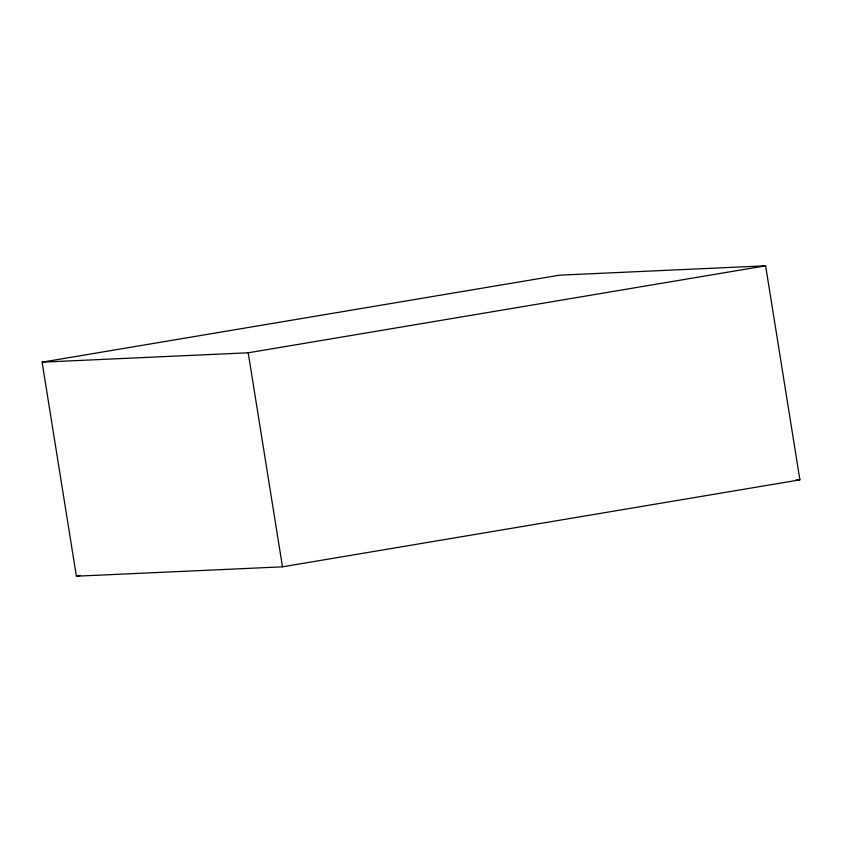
<?xml version="1.0" encoding="UTF-8"?>
<svg xmlns="http://www.w3.org/2000/svg" width="842" height="842" viewBox="0 0 842 842"><rect width="100%" height="100%" fill="white"/><g stroke="black" fill="none" stroke-linecap="round" stroke-linejoin="round"><path stroke-width="1.26" d="M42.1 362.155L559.509 275.176L765.62 265.809L799.9 479.845L282.491 566.824L76.38 576.191L42.1 362.155L248.211 352.787L765.62 265.809M76.38 576.191L80.274 575.539M795.964 480.024L799.9 479.845M248.211 352.787L282.491 566.824"/></g></svg>
